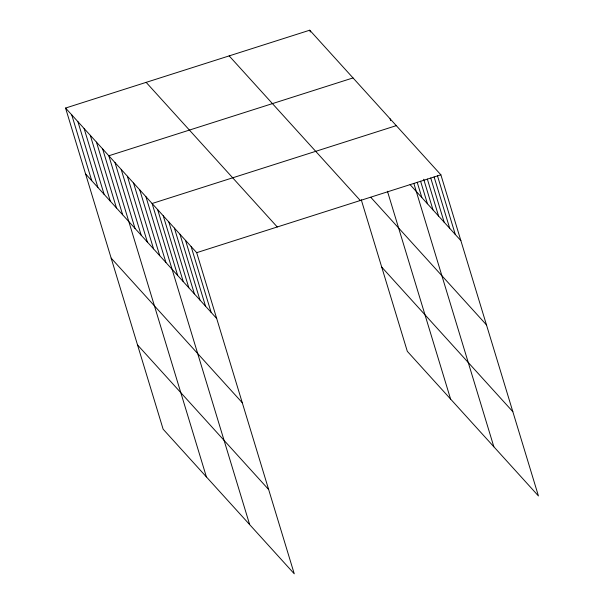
<?xml version="1.0" encoding="UTF-8"?>
<svg xmlns="http://www.w3.org/2000/svg" width="604" height="604" viewBox="0 0 604 604"><rect width="100%" height="100%" fill="white"/><g stroke="black" fill="none" stroke-linecap="round" stroke-linejoin="round"><path stroke-width="0.91" d="M65.564 108.056L196.685 252.668L294.254 573.8L163.125 429.187L65.564 108.056L309.746 30.2L440.875 174.813L538.436 495.944L407.315 351.332L361.26 199.765M353.015 77.924L108.833 155.779L206.402 476.911M396.292 125.64L152.102 203.503L249.671 524.634M196.685 252.668L440.875 174.813M410.108 184.65L460.867 240.634M370.796 197.319L486.469 324.884M229.165 55.893L360.294 200.505M381.713 267.081L512.841 411.694M146.145 82.363L277.266 226.976M85.557 173.877L216.685 318.489M111.159 258.135L242.279 402.74M137.531 344.937L268.659 489.55M437.492 175.877L455.295 234.488M434.11 176.949L449.723 228.342M430.728 178.014L444.151 222.197M427.345 179.078L438.579 216.051M423.691 179.245L433.008 209.905M420.588 181.215L427.436 203.759M417.205 182.28L421.864 197.614M413.823 183.352L493.853 446.779M390.109 118.829L390.652 120.626M387.451 191.249L450.584 399.055M309.746 30.2L310.297 32.004M191.113 246.523L211.113 312.344M185.541 240.377L205.541 306.198M179.969 234.231L199.969 300.052M174.397 228.086L194.397 293.906M168.826 221.94L188.818 287.761M163.246 215.794L183.246 281.615M157.674 209.648L177.674 275.469M145.919 196.685L165.919 262.506M139.743 189.867L159.743 255.688M133.56 183.05L153.559 248.871M127.376 176.232L147.376 242.053M121.193 169.414L141.193 235.235M115.017 162.597L135.009 228.418M102.65 148.962L122.65 214.782M96.466 142.144L116.466 207.965M90.29 135.326L110.283 201.147M84.107 128.509L104.107 194.329M77.924 121.691L97.923 187.512M71.74 114.873L91.74 180.694"/></g></svg>
